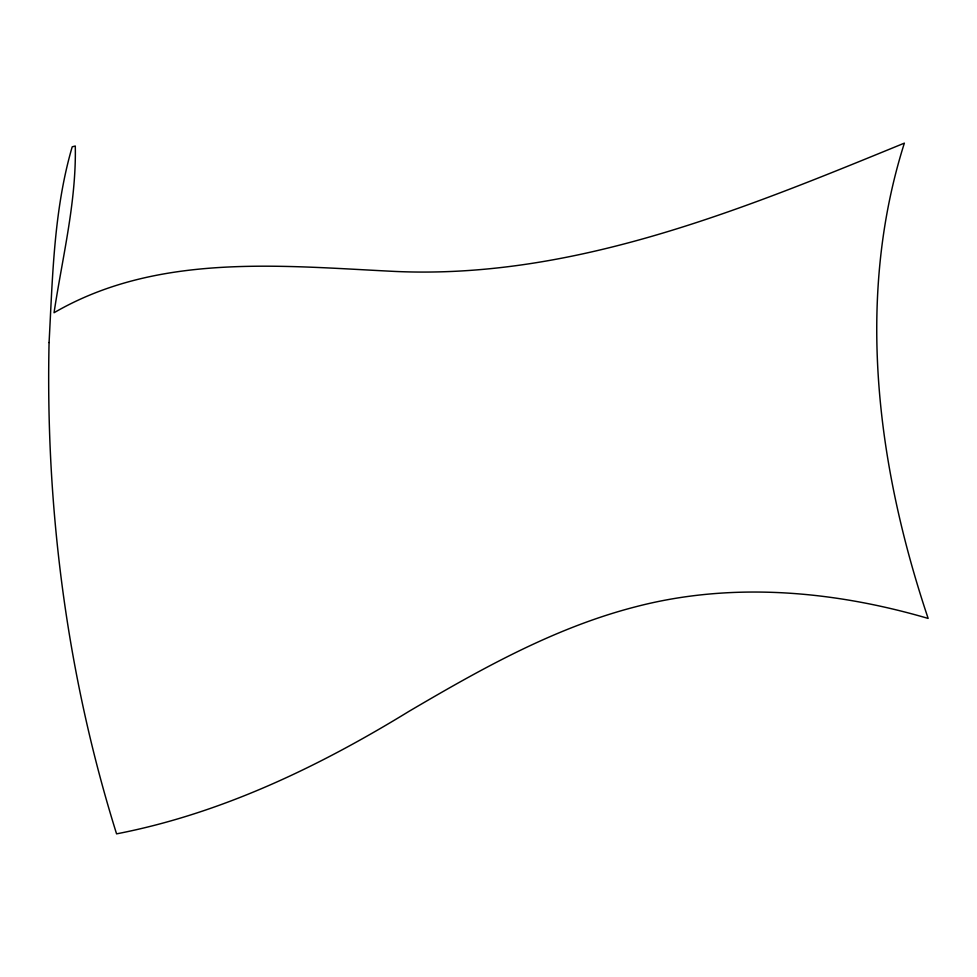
<?xml version="1.0" encoding="UTF-8"?>
<svg xmlns="http://www.w3.org/2000/svg" width="977" height="977" viewBox="0 0 977 977"><rect width="100%" height="100%" fill="white"/><g stroke="black" fill="none" stroke-linecap="round" stroke-linejoin="round"><path stroke-width="1.47" d="M49.07 342.536C45.418 508.528 66.937 675.266 116.568 833.857C221.388 813.56 318.551 766.786 408.997 711.341C480.794 669.147 554.472 627.625 635.734 606.766C731.822 581.633 833.686 590.755 928.15 618.429C877.151 466.42 855.095 298.669 904.36 143.143C742.886 209.176 574.085 279.214 396.112 271.484C281.449 265.964 157.956 252.371 54.053 312.725C62.333 257.476 76.45 202.19 75.29 146.025L72.213 146.794C53.698 210.128 52.636 277.102 49.07 342.536"/></g></svg>
